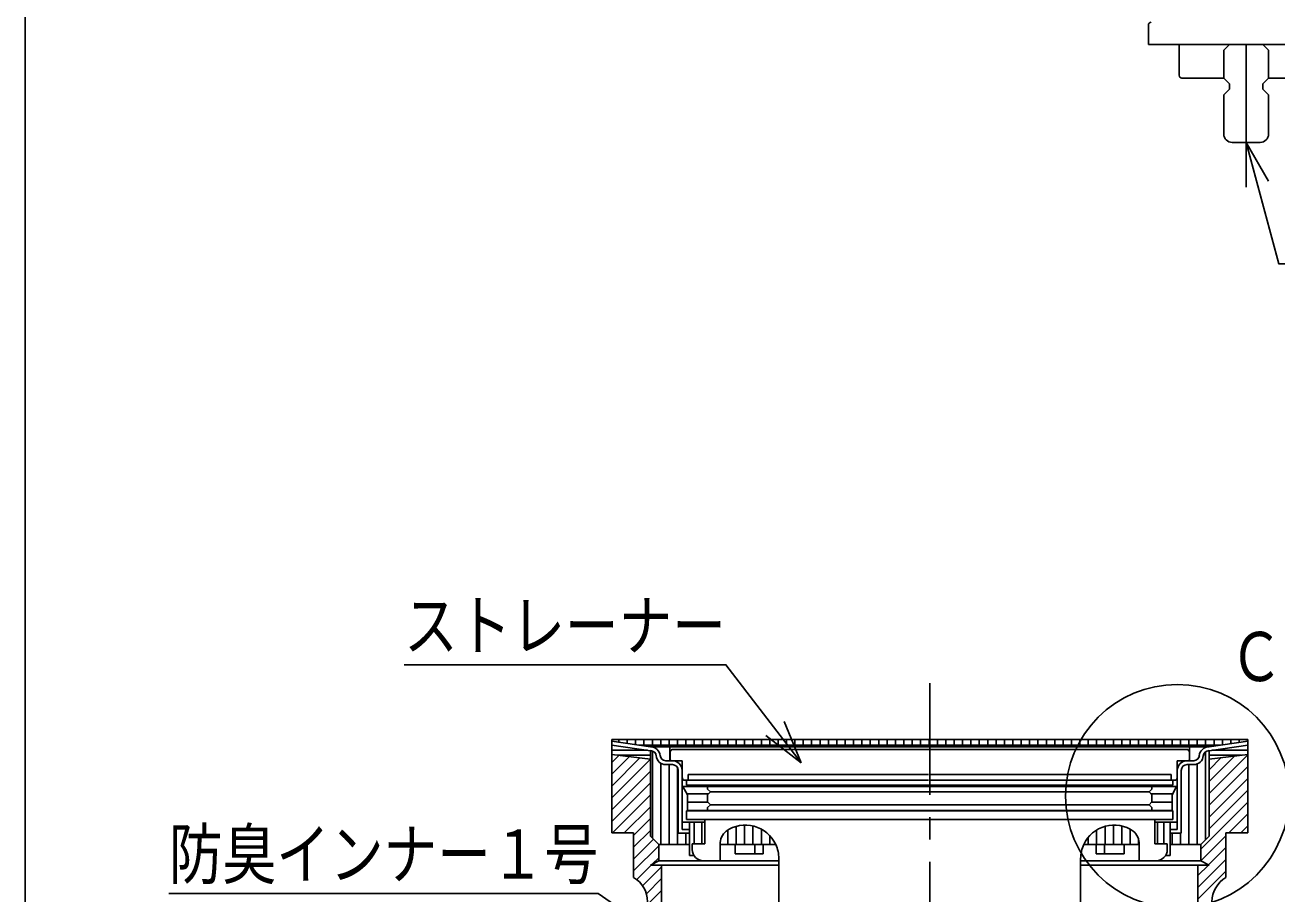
# Model space of a CAD drawing. Units: millimetres, scale not verified. Extents: x -1092 to 1092, y -744 to 696.
# Drawn here: x -1092 to -644, y -309.6 to 1.5 of the extents above; entities that cross this region are included whole.
import ezdxf
from ezdxf.enums import TextEntityAlignment as Align

# ---------------------------------------------------------------- set-up
doc = ezdxf.new("R2010")
doc.units = ezdxf.units.MM
doc.header["$LTSCALE"] = 8
doc.linetypes.add('CHAIN1', pattern=[8, 5, -1, 1, -1])
for name, color, linetype in [('0-0_計極細', 2, 'Continuous'), ('0-1_計細線', 3, 'Continuous'), ('0-5_寸法線', 7, 'Continuous'), ('0-8_枠中線', 5, 'Continuous'), ('0-E_極細4', 6, 'Continuous'), ('1-1_寸法4', 7, 'Continuous')]:
    doc.layers.add(name, color=color, linetype=linetype)
doc.styles.add('ＭＳ ゴシック', font='')
doc.styles.get('ＭＳ ゴシック').set_extended_font_data('MS Gothic')

msp = doc.modelspace()

# ---------------------------------------------------------------- linework, layer by layer
at = {"layer": '0-0_計極細', "linetype": 'CHAIN1'}
msp.add_line((-654.996, -45.261), (-654.996, -0.208), dxfattribs=at)
at = {"layer": '0-1_計細線'}
for p, q in [((-689.996, -5.466), (-689.996, 1.534)), ((-689.996, -5.466), (426.004, -5.466)), ((-678.996, -16.466), (-678.996, -5.466)), ((-660.996, -5.478), (-662.996, -7.478)), ((-662.996, -17.478), (-662.996, -7.478)), ((-660.996, -5.478), (-648.996, -5.478)), ((-646.996, -7.478), (-648.996, -5.478)), ((-646.996, -17.478), (-646.996, -7.478)), ((-677.996, -17.466), (-662.996, -17.466)), ((-662.996, -17.478), (-660.996, -19.478)), ((-646.996, -17.478), (-648.996, -19.478)), ((-646.996, -17.466), (-99.996, -17.466)), ((-660.996, -21.478), (-662.996, -23.478)), ((-660.996, -19.478), (-660.996, -21.478)), ((-648.996, -19.478), (-648.996, -21.478)), ((-648.996, -21.478), (-646.996, -23.478)), ((-662.996, -23.478), (-662.996, -37.478)), ((-646.996, -23.478), (-646.996, -37.478)), ((-659.996, -40.478), (-649.996, -40.478))]:
    msp.add_line(p, q, dxfattribs=at)
for centre, radius, start, end in [((-688.996, 1.534), 1, 90, 180), ((-677.996, -16.466), 1, 180, 270), ((-659.996, -37.478), 3, 180, 270), ((-649.996, -37.478), 3, 270, 360)]:
    msp.add_arc(centre, radius, start, end, dxfattribs=at)
at = {"layer": '0-5_寸法線'}
for q in [(-646.996, -54.335), (-654.996, -56.478)]:
    msp.add_line((-654.996, -40.478), q, dxfattribs=at)
msp.add_lwpolyline([(-654.996, -40.478), (-643.348, -83.951), (-566.548, -83.951)], dxfattribs=at)
at = {"layer": '0-8_枠中線'}
msp.add_lwpolyline([(-1092, -744), (-1092, 696), (1092, 696), (1092, -744)], close=True, dxfattribs=at)
at = {"layer": '0-E_極細4', "linetype": 'CHAIN1'}
msp.add_line((-768.24, -234.116), (-768.24, -582.274), dxfattribs=at)
at = {"layer": '0-E_極細4'}
for p, q in [((-882.04, -286.563), (-882.04, -254.274)), ((-882.04, -254.274), (-654.44, -254.274)), ((-868.198, -256.86), (-882.04, -254.888)), ((-879.503, -255.249), (-879.503, -254.274)), ((-876.503, -255.677), (-876.503, -254.274)), ((-873.503, -256.104), (-873.503, -254.274)), ((-870.503, -256.274), (-870.503, -254.274)), ((-867.503, -256.274), (-867.503, -254.274)), ((-864.503, -256.274), (-864.503, -254.274)), ((-861.503, -256.274), (-861.503, -254.274)), ((-858.503, -256.274), (-858.503, -254.274)), ((-855.503, -256.274), (-855.503, -254.274)), ((-852.503, -256.274), (-852.503, -254.274)), ((-849.503, -256.274), (-849.503, -254.274)), ((-846.503, -256.274), (-846.503, -254.274)), ((-843.503, -256.274), (-843.503, -254.274)), ((-840.503, -256.274), (-840.503, -254.274)), ((-837.503, -256.274), (-837.503, -254.274)), ((-834.503, -256.274), (-834.503, -254.274)), ((-831.503, -256.274), (-831.503, -254.274)), ((-828.503, -256.274), (-828.503, -254.274)), ((-825.503, -256.274), (-825.503, -254.274)), ((-822.503, -256.274), (-822.503, -254.274)), ((-819.503, -256.274), (-819.503, -254.274)), ((-816.503, -256.274), (-816.503, -254.274)), ((-813.503, -256.274), (-813.503, -254.274)), ((-810.503, -256.274), (-810.503, -254.274)), ((-807.503, -256.274), (-807.503, -254.274)), ((-804.503, -256.274), (-804.503, -254.274)), ((-801.503, -256.274), (-801.503, -254.274)), ((-798.503, -256.274), (-798.503, -254.274)), ((-795.503, -256.274), (-795.503, -254.274)), ((-792.503, -256.274), (-792.503, -254.274)), ((-789.503, -256.274), (-789.503, -254.274)), ((-786.503, -256.274), (-786.503, -254.274)), ((-783.503, -256.274), (-783.503, -254.274)), ((-780.503, -256.274), (-780.503, -254.274)), ((-777.503, -256.274), (-777.503, -254.274)), ((-774.503, -256.274), (-774.503, -254.274)), ((-771.503, -256.274), (-771.503, -254.274)), ((-768.503, -256.274), (-768.503, -254.274)), ((-765.503, -256.274), (-765.503, -254.274)), ((-762.503, -256.274), (-762.503, -254.274)), ((-759.503, -256.274), (-759.503, -254.274)), ((-756.503, -256.274), (-756.503, -254.274)), ((-753.503, -256.274), (-753.503, -254.274)), ((-750.503, -256.274), (-750.503, -254.274)), ((-747.503, -256.274), (-747.503, -254.274)), ((-744.503, -256.274), (-744.503, -254.274)), ((-741.503, -256.274), (-741.503, -254.274)), ((-738.503, -256.274), (-738.503, -254.274)), ((-735.503, -256.274), (-735.503, -254.274)), ((-732.503, -256.274), (-732.503, -254.274)), ((-729.503, -256.274), (-729.503, -254.274)), ((-726.503, -256.274), (-726.503, -254.274)), ((-723.503, -256.274), (-723.503, -254.274)), ((-720.503, -256.274), (-720.503, -254.274)), ((-717.503, -256.274), (-717.503, -254.274)), ((-714.503, -256.274), (-714.503, -254.274)), ((-711.503, -256.274), (-711.503, -254.274)), ((-708.503, -256.274), (-708.503, -254.274)), ((-705.503, -256.274), (-705.503, -254.274)), ((-702.503, -256.274), (-702.503, -254.274)), ((-699.503, -256.274), (-699.503, -254.274)), ((-696.503, -256.274), (-696.503, -254.274)), ((-693.503, -256.274), (-693.503, -254.274)), ((-690.503, -256.274), (-690.503, -254.274)), ((-687.503, -256.274), (-687.503, -254.274)), ((-684.503, -256.274), (-684.503, -254.274)), ((-681.503, -256.274), (-681.503, -254.274)), ((-678.503, -256.274), (-678.503, -254.274)), ((-675.503, -256.274), (-675.503, -254.274)), ((-672.503, -256.274), (-672.503, -254.274)), ((-669.503, -256.274), (-669.503, -254.274)), ((-668.282, -256.86), (-654.44, -254.888)), ((-666.503, -256.274), (-666.503, -254.274)), ((-663.503, -256.179), (-663.503, -254.274)), ((-660.503, -255.752), (-660.503, -254.274)), ((-657.503, -255.324), (-657.503, -254.274)), ((-654.503, -254.897), (-654.503, -254.274)), ((-654.44, -286.563), (-654.44, -254.274)), ((-868.198, -258.274), (-882.04, -256.302)), ((-882.04, -256.326), (-881.875, -256.326)), ((-882.04, -258.126), (-869.237, -258.126)), ((-882.04, -259.674), (-868.198, -261.274)), ((-768.24, -256.274), (-872.311, -256.274)), ((-768.24, -256.86), (-868.198, -256.86)), ((-868.198, -288.902), (-868.198, -258.26)), ((-867.503, -289.597), (-867.503, -258.378)), ((-861.24, -261.86), (-861.24, -256.86)), ((-861.14, -261.46), (-861.14, -258.86)), ((-768.24, -257.86), (-860.14, -257.86)), ((-768.24, -256.274), (-664.168, -256.274)), ((-768.24, -256.86), (-668.282, -256.86)), ((-768.24, -257.86), (-676.34, -257.86)), ((-675.34, -261.46), (-675.34, -258.86)), ((-675.24, -261.86), (-675.24, -256.86)), ((-669.503, -290.123), (-669.503, -258.651)), ((-668.282, -258.274), (-654.44, -256.302)), ((-668.282, -288.902), (-668.282, -258.26)), ((-654.44, -259.674), (-668.282, -261.274)), ((-668.282, -273.571), (-654.44, -259.729)), ((-667.242, -258.126), (-654.44, -258.126)), ((-654.604, -256.326), (-654.44, -256.326)), ((-882.04, -262.469), (-879.534, -259.963)), ((-882.04, -266.711), (-875.731, -260.403)), ((-882.04, -270.954), (-871.928, -260.842)), ((-882.04, -275.197), (-868.198, -261.355)), ((-879.86, -259.926), (-868.198, -259.926)), ((-864.503, -291.86), (-864.503, -262.756)), ((-862.722, -261.86), (-860.34, -261.86)), ((-862.722, -263.26), (-860.34, -263.26)), ((-861.503, -291.86), (-861.503, -263.26)), ((-856.84, -261.86), (-860.74, -261.86)), ((-856.84, -267.86), (-856.84, -261.86)), ((-679.64, -261.86), (-675.74, -261.86)), ((-679.64, -267.86), (-679.64, -261.86)), ((-673.757, -261.86), (-676.14, -261.86)), ((-673.757, -263.26), (-676.14, -263.26)), ((-675.503, -291.86), (-675.503, -263.26)), ((-672.503, -291.86), (-672.503, -263.02)), ((-668.282, -259.926), (-656.619, -259.926)), ((-668.282, -269.328), (-659.175, -260.221)), ((-668.282, -265.085), (-663.972, -260.775)), ((-668.282, -277.813), (-654.44, -263.971)), ((-882.04, -279.439), (-868.198, -265.597)), ((-858.503, -291.86), (-858.503, -264.342)), ((-858.24, -287.86), (-858.24, -265.36)), ((-856.84, -286.46), (-856.84, -265.36)), ((-854.64, -268.86), (-854.64, -266.86)), ((-768.64, -266.86), (-854.64, -266.86)), ((-767.84, -266.86), (-681.84, -266.86)), ((-681.84, -268.86), (-681.84, -266.86)), ((-679.64, -286.46), (-679.64, -265.36)), ((-678.24, -287.86), (-678.24, -265.36)), ((-668.282, -282.056), (-654.44, -268.214)), ((-882.04, -283.682), (-868.198, -269.84)), ((-768.24, -271.047), (-856.54, -271.047)), ((-854.94, -274.047), (-856.54, -271.047)), ((-768.64, -268.86), (-855.84, -268.86)), ((-855.24, -270.658), (-855.24, -268.86)), ((-855.24, -270.658), (-768.24, -270.658)), ((-847.74, -271.047), (-847.74, -272.047)), ((-768.24, -273.047), (-846.74, -273.047)), ((-681.24, -270.658), (-768.24, -270.658)), ((-768.24, -271.047), (-679.94, -271.047)), ((-768.24, -273.047), (-689.74, -273.047)), ((-767.84, -268.86), (-680.64, -268.86)), ((-688.74, -271.047), (-688.74, -272.047)), ((-681.54, -274.047), (-679.94, -271.047)), ((-681.24, -270.658), (-681.24, -268.86)), ((-668.282, -286.299), (-654.44, -272.457)), ((-881.789, -287.674), (-868.198, -274.083)), ((-855.111, -273.726), (-847.418, -273.726)), ((-854.94, -274.047), (-854.94, -279.647)), ((-854.94, -276.726), (-847.661, -276.726)), ((-847.74, -274.047), (-847.74, -276.647)), ((-846.74, -277.647), (-847.74, -276.647)), ((-847.74, -278.647), (-846.74, -277.647)), ((-768.24, -277.647), (-846.74, -277.647)), ((-768.24, -277.647), (-689.74, -277.647)), ((-689.74, -277.647), (-688.74, -276.647)), ((-688.74, -278.647), (-689.74, -277.647)), ((-689.061, -273.726), (-681.368, -273.726)), ((-688.818, -276.726), (-681.54, -276.726)), ((-688.74, -274.047), (-688.74, -276.647)), ((-681.54, -274.047), (-681.54, -279.647)), ((-671.24, -293.499), (-654.44, -276.699)), ((-877.546, -287.674), (-868.198, -278.325)), ((-768.24, -279.647), (-854.94, -279.647)), ((-847.74, -278.647), (-847.74, -279.647)), ((-768.24, -279.647), (-681.54, -279.647)), ((-688.74, -278.647), (-688.74, -279.647)), ((-661.171, -287.674), (-654.44, -280.942)), ((-882.04, -287.674), (-882.04, -286.563)), ((-874.24, -288.61), (-868.198, -282.568)), ((-848.74, -283.86), (-856.84, -283.86)), ((-854.24, -286.46), (-856.84, -286.46)), ((-855.24, -282.858), (-848.74, -282.858)), ((-854.24, -295.86), (-854.24, -283.86)), ((-852.503, -291.658), (-852.503, -283.86)), ((-849.74, -291.658), (-849.74, -283.86)), ((-848.74, -282.858), (-768.24, -282.858)), ((-848.74, -291.658), (-848.74, -282.858)), ((-840.503, -291.86), (-840.503, -286.674)), ((-837.503, -291.86), (-837.503, -285.362)), ((-834.503, -291.86), (-834.503, -284.912)), ((-831.503, -291.86), (-831.503, -285.226)), ((-828.503, -291.86), (-828.503, -286.37)), ((-687.74, -282.858), (-768.24, -282.858)), ((-708.503, -291.86), (-708.503, -286.674)), ((-705.503, -291.86), (-705.503, -285.362)), ((-702.503, -291.86), (-702.503, -284.912)), ((-699.503, -291.86), (-699.503, -285.226)), ((-696.503, -291.86), (-696.503, -286.37)), ((-687.74, -291.658), (-687.74, -282.858)), ((-681.24, -282.858), (-687.74, -282.858)), ((-687.74, -283.86), (-679.64, -283.86)), ((-686.74, -291.658), (-686.74, -283.86)), ((-684.503, -291.658), (-684.503, -283.86)), ((-682.24, -295.86), (-682.24, -283.86)), ((-682.24, -286.46), (-679.64, -286.46)), ((-656.929, -287.674), (-654.44, -285.185)), ((-654.44, -287.674), (-654.44, -286.563)), ((-874.24, -287.674), (-882.04, -287.674)), ((-874.24, -292.852), (-868.198, -286.81)), ((-874.24, -303.674), (-874.24, -287.674)), ((-874.24, -297.095), (-867.122, -289.977)), ((-868.198, -288.902), (-865.24, -291.86)), ((-854.24, -287.86), (-858.24, -287.86)), ((-855.503, -291.86), (-855.503, -287.86)), ((-825.503, -291.86), (-825.503, -288.684)), ((-711.503, -291.86), (-711.503, -289.281)), ((-693.503, -291.86), (-693.503, -289.901)), ((-682.24, -287.86), (-678.24, -287.86)), ((-681.503, -291.86), (-681.503, -287.86)), ((-678.503, -291.86), (-678.503, -287.86)), ((-668.282, -288.902), (-671.24, -291.86)), ((-671.195, -297.698), (-662.24, -288.742)), ((-662.24, -303.674), (-662.24, -287.674)), ((-662.24, -287.674), (-654.44, -287.674)), ((-874.24, -301.338), (-865.24, -292.338)), ((-865.24, -297.674), (-865.24, -291.86)), ((-854.24, -291.86), (-865.24, -291.86)), ((-853.24, -291.658), (-848.74, -291.658)), ((-853.24, -293.658), (-853.24, -291.658)), ((-823.354, -291.86), (-843.236, -291.86)), ((-837.812, -295.26), (-837.812, -291.86)), ((-827.812, -295.26), (-837.812, -295.26)), ((-830.812, -295.26), (-830.812, -291.86)), ((-827.812, -295.26), (-827.812, -291.86)), ((-713.125, -291.86), (-693.243, -291.86)), ((-708.667, -295.26), (-708.667, -291.86)), ((-708.667, -295.26), (-698.667, -295.26)), ((-705.667, -295.26), (-705.667, -291.86)), ((-698.667, -295.26), (-698.667, -291.86)), ((-683.24, -291.658), (-687.74, -291.658)), ((-683.24, -293.658), (-683.24, -291.658)), ((-682.24, -291.86), (-671.24, -291.86)), ((-671.24, -297.674), (-671.24, -291.86)), ((-668.442, -299.187), (-662.24, -292.985)), ((-873.1, -304.441), (-867.933, -299.274)), ((-871.034, -306.618), (-864.24, -299.823)), ((-868.198, -299.274), (-865.24, -297.674)), ((-822.24, -299.274), (-868.198, -299.274)), ((-867.621, -298.962), (-865.24, -296.58)), ((-822.24, -297.674), (-865.24, -297.674)), ((-864.24, -353.431), (-864.24, -299.274)), ((-852.579, -295.86), (-854.24, -295.86)), ((-822.24, -414.858), (-822.24, -296.909)), ((-822.24, -299.865), (-822.24, -296.909)), ((-714.24, -414.858), (-714.24, -296.909)), ((-714.24, -299.865), (-714.24, -296.909)), ((-714.24, -297.674), (-671.24, -297.674)), ((-714.24, -299.274), (-668.282, -299.274)), ((-683.9, -295.86), (-682.24, -295.86)), ((-672.24, -307.227), (-662.24, -297.227)), ((-672.24, -353.431), (-672.24, -299.274)), ((-672.24, -302.985), (-668.529, -299.274)), ((-668.282, -299.274), (-671.24, -297.674)), ((-869.655, -309.481), (-864.24, -304.066)), ((-672.24, -311.47), (-662.24, -301.47)), ((-869.24, -313.308), (-864.24, -308.308))]:
    msp.add_line(p, q, dxfattribs=at)
for points in [[(-847.74, -274.047), (-846.74, -273.047), (-847.74, -272.047)], [(-688.74, -274.047), (-689.74, -273.047), (-688.74, -272.047)], [(-855.24, -282.858), (-855.24, -279.858), (-768.24, -279.858)], [(-681.24, -282.858), (-681.24, -279.858), (-768.24, -279.858)], [(-849.24, -297.658), (-843.24, -297.658), (-843.24, -291.658)], [(-687.24, -297.658), (-693.24, -297.658), (-693.24, -291.658)]]:
    msp.add_lwpolyline(points, dxfattribs=at)
for centre, radius, start, end in [((-868.198, -260.36), 3.5, 4.15099, 90), ((-868.198, -260.36), 2.1, 4.15099, 90), ((-860.14, -258.86), 1, 155.94545, 180), ((-860.14, -258.86), 1, 90, 155.94545), ((-676.34, -258.86), 1, 24.05455, 90), ((-676.34, -258.86), 1, 0, 24.05455), ((-668.282, -260.36), 3.5, 90, 175.84901), ((-668.282, -260.36), 2.1, 90, 175.84901), ((-862.722, -259.86), 3.4, 183.35089, 270), ((-862.722, -259.86), 2, 183.35089, 270), ((-860.74, -261.46), 0.4, 180, 270), ((-860.34, -265.36), 3.5, 0, 90), ((-860.34, -265.36), 2.1, 0, 90), ((-676.14, -265.36), 3.5, 90, 180), ((-676.14, -265.36), 2.1, 90, 180), ((-675.74, -261.46), 0.4, 270, 360), ((-673.757, -259.86), 2, 270, 356.64911), ((-673.757, -259.86), 3.4, 270, 356.64911), ((-855.84, -267.86), 1, 180, 270), ((-680.64, -267.86), 1, 270, 360), ((-834.24, -296.909), 12, 24.88695, 124.83371), ((-702.24, -296.909), 12, 55.16629, 155.11305), ((-837.24, -291.658), 6, 129.9705, 181.9251), ((-699.24, -291.658), 6, 358.0749, 50.0295), ((-849.24, -293.658), 4, 180, 270), ((-834.24, -296.909), 12, 0, 24.88695), ((-702.24, -296.909), 12, 155.11305, 180), ((-687.24, -293.658), 4, 270, 360), ((-879.24, -312.334), 10, 0, 60), ((-657.24, -312.334), 10, 120, 180)]:
    msp.add_arc(centre, radius, start, end, dxfattribs=at)
at = {"layer": '1-1_寸法4'}
for q in [(-820.38, -247.8), (-826.949, -252.844)]:
    msp.add_line((-814.252, -262.58), q, dxfattribs=at)
for points in [[(-814.252, -262.58), (-841.175, -227.518), (-956.375, -227.518)], [(-808.751, -363.704), (-886.929, -309.373), (-1040.529, -309.373)]]:
    msp.add_lwpolyline(points, dxfattribs=at)
msp.add_circle((-679.64, -274.562), 40, dxfattribs=at)

# ---------------------------------------------------------------- texts
at = {"layer": '1-1_寸法4', "style": 'ＭＳ ゴシック', "width": 0.8}
for s, p in [('ストレーナー', (-956.375, -227.518)), ('Ｃ部', (-661.071, -238.643)), ('防臭インナー１号', (-1040.529, -309.373))]:
    msp.add_text(s, height=17.6, dxfattribs=at).set_placement(p, align=Align.BOTTOM_LEFT)

doc.saveas('drawing.dxf')
